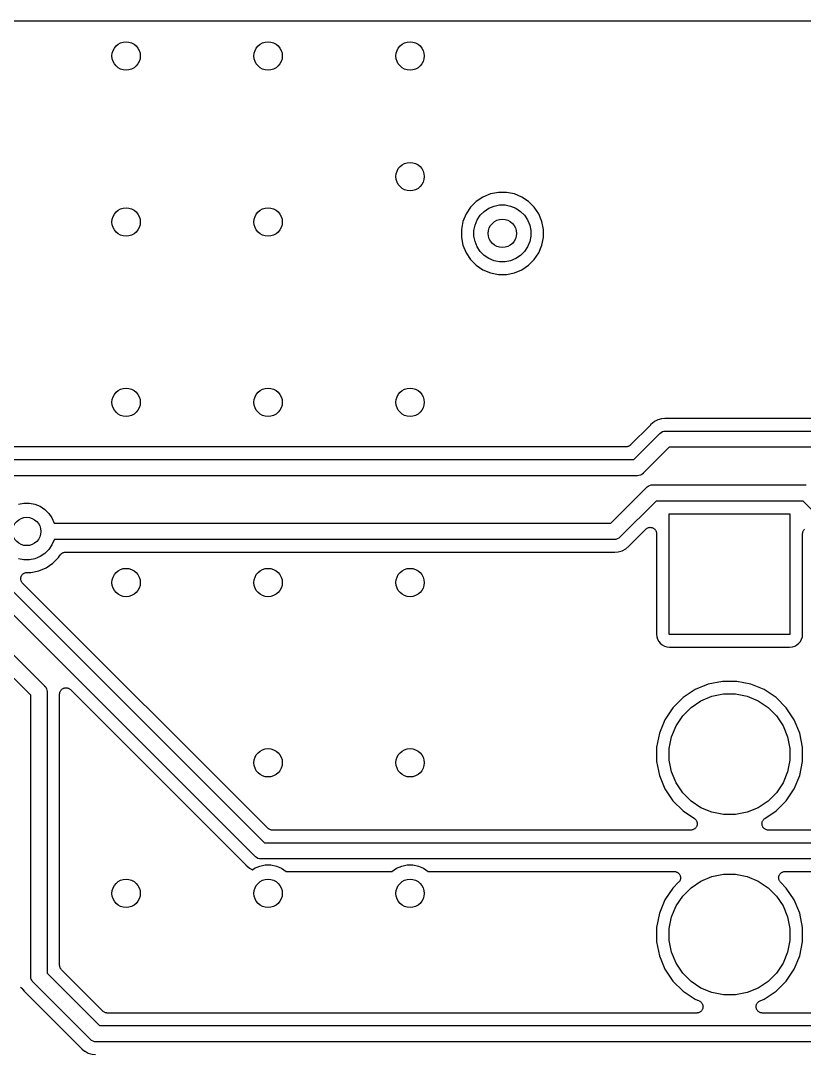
# Model space of a CAD drawing. Extents: x 1.98 to 5.9, y -3.93 to -1.98.
# Drawn here: x 2.442 to 2.876, y -2.55 to -1.976 of the extents above; entities that cross this region are included whole.
import ezdxf

# ---------------------------------------------------------------- set-up
doc = ezdxf.new("R2010")
doc.units = 0
doc.header["$MEASUREMENT"] = 0
doc.layers.add('BLACK', color=7, linetype='CONTINUOUS')

msp = doc.modelspace()

# ---------------------------------------------------------------- linework, layer by layer
at = {"layer": 'BLACK', "linetype": 'CONTINUOUS'}
for p, q in [((2.27122, -1.97649), (5.89403, -1.97649)), ((2.69789, -2.07433), (2.69416, -2.07682)), ((2.70203, -2.07261), (2.69789, -2.07433)), ((2.70642, -2.07174), (2.70203, -2.07261)), ((2.7109, -2.07174), (2.70642, -2.07174)), ((2.7153, -2.07261), (2.7109, -2.07174)), ((2.71944, -2.07433), (2.7153, -2.07261)), ((2.72316, -2.07682), (2.71944, -2.07433)), ((2.69099, -2.07999), (2.6885, -2.08371)), ((2.69416, -2.07682), (2.69099, -2.07999)), ((2.69862, -2.08226), (2.7012, -2.08053)), ((2.7012, -2.08053), (2.70407, -2.07935)), ((2.70407, -2.07935), (2.70711, -2.07874)), ((2.70711, -2.07874), (2.71021, -2.07874)), ((2.71021, -2.07874), (2.71325, -2.07935)), ((2.71325, -2.07935), (2.71612, -2.08053)), ((2.71612, -2.08053), (2.7187, -2.08226)), ((2.72633, -2.07999), (2.72316, -2.07682)), ((2.72882, -2.08371), (2.72633, -2.07999)), ((2.6885, -2.08371), (2.68679, -2.08785)), ((2.69352, -2.08989), (2.69471, -2.08703)), ((2.69471, -2.08703), (2.69643, -2.08445)), ((2.69643, -2.08445), (2.69862, -2.08226)), ((2.7187, -2.08226), (2.72089, -2.08445)), ((2.72089, -2.08445), (2.72262, -2.08703)), ((2.72262, -2.08703), (2.7238, -2.08989)), ((2.73054, -2.08785), (2.72882, -2.08371)), ((2.68679, -2.08785), (2.68591, -2.09225)), ((2.68591, -2.09225), (2.68591, -2.09673)), ((2.69291, -2.09294), (2.69352, -2.08989)), ((2.69291, -2.09604), (2.69291, -2.09294)), ((2.7238, -2.08989), (2.72441, -2.09294)), ((2.72441, -2.09294), (2.72441, -2.09604)), ((2.73141, -2.09225), (2.73054, -2.08785)), ((2.73141, -2.09673), (2.73141, -2.09225)), ((2.68591, -2.09673), (2.68679, -2.10112)), ((2.69352, -2.09908), (2.69291, -2.09604)), ((2.72441, -2.09604), (2.7238, -2.09908)), ((2.73054, -2.10112), (2.73141, -2.09673)), ((2.68679, -2.10112), (2.6885, -2.10526)), ((2.69471, -2.10195), (2.69352, -2.09908)), ((2.69643, -2.10453), (2.69471, -2.10195)), ((2.72262, -2.10195), (2.72089, -2.10453)), ((2.7238, -2.09908), (2.72262, -2.10195)), ((2.72882, -2.10526), (2.73054, -2.10112)), ((2.6885, -2.10526), (2.69099, -2.10899)), ((2.69099, -2.10899), (2.69416, -2.11216)), ((2.69862, -2.10672), (2.69643, -2.10453)), ((2.7012, -2.10844), (2.69862, -2.10672)), ((2.70407, -2.10963), (2.7012, -2.10844)), ((2.70711, -2.11024), (2.70407, -2.10963)), ((2.71325, -2.10963), (2.71021, -2.11024)), ((2.71612, -2.10844), (2.71325, -2.10963)), ((2.7187, -2.10672), (2.71612, -2.10844)), ((2.72089, -2.10453), (2.7187, -2.10672)), ((2.72316, -2.11216), (2.72633, -2.10899)), ((2.72633, -2.10899), (2.72882, -2.10526)), ((2.69416, -2.11216), (2.69789, -2.11465)), ((2.69789, -2.11465), (2.70203, -2.11636)), ((2.71021, -2.11024), (2.70711, -2.11024)), ((2.7153, -2.11636), (2.71944, -2.11465)), ((2.71944, -2.11465), (2.72316, -2.11216)), ((2.70203, -2.11636), (2.70642, -2.11724)), ((2.70642, -2.11724), (2.7109, -2.11724)), ((2.7109, -2.11724), (2.7153, -2.11636)), ((2.79054, -2.20105), (2.77971, -2.21188)), ((2.79063, -2.20094), (2.79054, -2.20105)), ((2.79074, -2.20083), (2.79063, -2.20094)), ((2.79077, -2.2008), (2.79074, -2.20083)), ((2.79102, -2.20049), (2.79077, -2.2008)), ((2.79275, -2.19907), (2.79102, -2.20049)), ((2.79277, -2.19905), (2.79275, -2.19907)), ((2.79275, -2.19907), (2.79275, -2.19907)), ((2.79338, -2.19873), (2.79277, -2.19905)), ((2.79477, -2.19799), (2.79338, -2.19873)), ((2.79338, -2.19873), (2.79338, -2.19873)), ((2.79694, -2.19733), (2.79477, -2.19799)), ((2.79879, -2.19714), (2.79694, -2.19733)), ((2.7988, -2.19714), (2.79879, -2.19714)), ((2.79919, -2.19711), (2.7988, -2.19714)), ((2.79958, -2.19714), (2.79919, -2.19711)), ((2.79973, -2.19714), (2.79958, -2.19714)), ((2.79988, -2.19716), (2.79973, -2.19714)), ((2.79993, -2.19716), (2.79988, -2.19716)), ((3.24729, -2.19716), (2.79993, -2.19716)), ((2.78158, -2.21991), (2.79585, -2.20564)), ((2.79585, -2.20564), (2.79599, -2.20546)), ((2.79599, -2.20546), (2.79668, -2.2049)), ((2.79668, -2.2049), (2.79746, -2.20448)), ((2.79746, -2.20448), (2.79818, -2.20427)), ((2.79818, -2.20427), (2.79831, -2.20423)), ((2.79831, -2.20423), (2.7984, -2.20422)), ((2.7984, -2.20422), (2.79897, -2.20416)), ((2.79897, -2.20416), (2.79919, -2.20414)), ((2.79897, -2.20416), (2.79897, -2.20416)), ((2.79919, -2.20414), (2.79941, -2.20416)), ((2.79941, -2.20416), (3.24781, -2.20416)), ((2.77723, -2.21291), (2.39556, -2.21291)), ((2.77755, -2.21288), (2.77723, -2.21291)), ((2.77787, -2.21285), (2.77755, -2.21288)), ((2.77789, -2.21284), (2.77787, -2.21285)), ((2.77791, -2.21284), (2.77789, -2.21284)), ((2.77822, -2.21275), (2.77791, -2.21284)), ((2.77853, -2.21266), (2.77822, -2.21275)), ((2.77855, -2.21265), (2.77853, -2.21266)), ((2.77856, -2.21265), (2.77855, -2.21265)), ((2.77885, -2.21249), (2.77856, -2.21265)), ((2.77914, -2.21234), (2.77885, -2.21249)), ((2.77915, -2.21233), (2.77914, -2.21234)), ((2.77917, -2.21232), (2.77915, -2.21233)), ((2.77942, -2.21212), (2.77917, -2.21232)), ((2.77967, -2.21192), (2.77942, -2.21212)), ((2.7797, -2.21189), (2.77967, -2.21192)), ((2.77971, -2.21188), (2.7797, -2.21189)), ((2.7797, -2.21189), (2.7797, -2.21189)), ((2.7797, -2.21189), (2.7797, -2.21189)), ((2.80106, -2.21316), (2.78678, -2.22744)), ((3.24617, -2.21316), (2.80106, -2.21316)), ((2.38918, -2.21991), (2.78158, -2.21991)), ((2.78322, -2.22891), (2.38918, -2.22891)), ((2.78344, -2.22893), (2.78322, -2.22891)), ((2.78366, -2.22891), (2.78344, -2.22893)), ((2.78433, -2.22884), (2.78366, -2.22891)), ((2.78366, -2.22891), (2.78366, -2.22891)), ((2.78517, -2.22859), (2.78433, -2.22884)), ((2.78596, -2.22817), (2.78517, -2.22859)), ((2.78664, -2.22761), (2.78596, -2.22817)), ((2.78678, -2.22744), (2.78664, -2.22761)), ((2.76877, -2.25534), (2.78864, -2.23547)), ((2.78864, -2.23547), (2.78878, -2.2353)), ((2.78878, -2.2353), (2.78896, -2.23516)), ((2.78896, -2.23516), (2.78947, -2.23474)), ((2.78896, -2.23516), (2.78896, -2.23516)), ((2.78947, -2.23474), (2.79025, -2.23432)), ((2.79025, -2.23432), (2.7911, -2.23407)), ((2.7911, -2.23407), (2.79176, -2.234)), ((2.79176, -2.234), (2.79198, -2.23398)), ((2.79176, -2.234), (2.79176, -2.234)), ((2.79198, -2.23398), (2.7922, -2.234)), ((2.7922, -2.234), (2.87709, -2.234)), ((2.44029, -2.2447), (2.44333, -2.24409)), ((2.44333, -2.24409), (2.44643, -2.24409)), ((2.44643, -2.24409), (2.44948, -2.2447)), ((2.44948, -2.2447), (2.45234, -2.24589)), ((2.45234, -2.24589), (2.45492, -2.24761)), ((2.45492, -2.24761), (2.45711, -2.2498)), ((2.79385, -2.243), (2.77398, -2.26287)), ((2.87545, -2.243), (2.79385, -2.243)), ((2.93075, -2.2983), (2.87545, -2.243)), ((2.45711, -2.2498), (2.45884, -2.25238)), ((2.45884, -2.25238), (2.46002, -2.25525)), ((2.80118, -2.31693), (2.80118, -2.25)), ((2.80118, -2.25), (2.86811, -2.25)), ((2.86811, -2.25), (2.86811, -2.31693)), ((2.46002, -2.25525), (2.46004, -2.25534)), ((2.46004, -2.25534), (2.76877, -2.25534)), ((2.77929, -2.26745), (2.78816, -2.25859)), ((2.78816, -2.25859), (2.78818, -2.25856)), ((2.78818, -2.25856), (2.78819, -2.25855)), ((2.78818, -2.25856), (2.78818, -2.25856)), ((2.78818, -2.25856), (2.78818, -2.25856)), ((2.78819, -2.25855), (2.78845, -2.25835)), ((2.78845, -2.25835), (2.78871, -2.25814)), ((2.78871, -2.25814), (2.78872, -2.25813)), ((2.78872, -2.25813), (2.78902, -2.25798)), ((2.78872, -2.25813), (2.78872, -2.25813)), ((2.78902, -2.25798), (2.78932, -2.25782)), ((2.78932, -2.25782), (2.78933, -2.25782)), ((2.78933, -2.25781), (2.78965, -2.25772)), ((2.78933, -2.25782), (2.78933, -2.25781)), ((2.78965, -2.25772), (2.78997, -2.25763)), ((2.78997, -2.25763), (2.78998, -2.25763)), ((2.78998, -2.25763), (2.78999, -2.25762)), ((2.78999, -2.25762), (2.79032, -2.25759)), ((2.79032, -2.25759), (2.79065, -2.25756)), ((2.79065, -2.25756), (2.79066, -2.25756)), ((2.79066, -2.25756), (2.79067, -2.25756)), ((2.79067, -2.25756), (2.791, -2.2576)), ((2.791, -2.2576), (2.79133, -2.25764)), ((2.79133, -2.25764), (2.79134, -2.25764)), ((2.79134, -2.25764), (2.79135, -2.25764)), ((2.79135, -2.25764), (2.79166, -2.25774)), ((2.79166, -2.25774), (2.79199, -2.25784)), ((2.79199, -2.25784), (2.79199, -2.25784)), ((2.79199, -2.25784), (2.792, -2.25784)), ((2.792, -2.25784), (2.79229, -2.258)), ((2.79229, -2.258), (2.79259, -2.25816)), ((2.79259, -2.25816), (2.79259, -2.25817)), ((2.79259, -2.25817), (2.7926, -2.25817)), ((2.7926, -2.25817), (2.79285, -2.25838)), ((2.79285, -2.25838), (2.79311, -2.2586)), ((2.79311, -2.2586), (2.79312, -2.2586)), ((2.79312, -2.2586), (2.79312, -2.25861)), ((2.79312, -2.25861), (2.79333, -2.25886)), ((2.79333, -2.25886), (2.79355, -2.25913)), ((2.79355, -2.25913), (2.79355, -2.25913)), ((2.79355, -2.25913), (2.79355, -2.25914)), ((2.79355, -2.25914), (2.79371, -2.25943)), ((2.87561, -2.25938), (2.87577, -2.2591)), ((2.87577, -2.25909), (2.87599, -2.25883)), ((2.87577, -2.2591), (2.87577, -2.25909)), ((2.87577, -2.25909), (2.87577, -2.25909)), ((2.87599, -2.25883), (2.8762, -2.25857)), ((2.40434, -2.26018), (2.57667, -2.43251)), ((2.46002, -2.26444), (2.45884, -2.2673)), ((2.46004, -2.26434), (2.46002, -2.26444)), ((2.77042, -2.26434), (2.46004, -2.26434)), ((2.77064, -2.26436), (2.77042, -2.26434)), ((2.77086, -2.26434), (2.77064, -2.26436)), ((2.77152, -2.26428), (2.77086, -2.26434)), ((2.77086, -2.26434), (2.77086, -2.26434)), ((2.77237, -2.26402), (2.77152, -2.26428)), ((2.77315, -2.2636), (2.77237, -2.26402)), ((2.77384, -2.26304), (2.77315, -2.2636)), ((2.77398, -2.26287), (2.77384, -2.26304)), ((2.79371, -2.25943), (2.79387, -2.25973)), ((2.79387, -2.25973), (2.79387, -2.25974)), ((2.79387, -2.25974), (2.79387, -2.25974)), ((2.79387, -2.25974), (2.79396, -2.26005)), ((2.79396, -2.26005), (2.79406, -2.26038)), ((2.79406, -2.26038), (2.79406, -2.26039)), ((2.79406, -2.26039), (2.79407, -2.2604)), ((2.79407, -2.2604), (2.7941, -2.26072)), ((2.7941, -2.26072), (2.79413, -2.26106)), ((2.79413, -2.26106), (2.79413, -2.31676)), ((2.87516, -2.26101), (2.8752, -2.26068)), ((2.87516, -2.26103), (2.87516, -2.26101)), ((2.87516, -2.26106), (2.87516, -2.26103)), ((2.87516, -2.26103), (2.87516, -2.26103)), ((2.87516, -2.26103), (2.87516, -2.26103)), ((2.87516, -2.31676), (2.87516, -2.26106)), ((2.8752, -2.26068), (2.87523, -2.26035)), ((2.87523, -2.26035), (2.87524, -2.26034)), ((2.87524, -2.26034), (2.87534, -2.26002)), ((2.87524, -2.26034), (2.87524, -2.26034)), ((2.87534, -2.26002), (2.87544, -2.2597)), ((2.87544, -2.25969), (2.87561, -2.25938)), ((2.87544, -2.2597), (2.87544, -2.25969)), ((2.87544, -2.25969), (2.87544, -2.25969)), ((2.57146, -2.44003), (2.39914, -2.26771)), ((2.45711, -2.26988), (2.45492, -2.27207)), ((2.45884, -2.2673), (2.45711, -2.26988)), ((2.77289, -2.27118), (2.77506, -2.27052)), ((2.77506, -2.27052), (2.77706, -2.26945)), ((2.77706, -2.26945), (2.77881, -2.26801)), ((2.77881, -2.26801), (2.77906, -2.26771)), ((2.77906, -2.26771), (2.77909, -2.26767)), ((2.77909, -2.26767), (2.7792, -2.26757)), ((2.7792, -2.26757), (2.77929, -2.26745)), ((2.44333, -2.27559), (2.44029, -2.27499)), ((2.44643, -2.27559), (2.44333, -2.27559)), ((2.44948, -2.27499), (2.44643, -2.27559)), ((2.45234, -2.2738), (2.44948, -2.27499)), ((2.45492, -2.27207), (2.45234, -2.2738)), ((2.45938, -2.27751), (2.46255, -2.27434)), ((2.46255, -2.27434), (2.46352, -2.2729)), ((2.46352, -2.2729), (2.46353, -2.27289)), ((2.46353, -2.27288), (2.46354, -2.27286)), ((2.46353, -2.27289), (2.46353, -2.27288)), ((2.46353, -2.27289), (2.46353, -2.27289)), ((2.46354, -2.27286), (2.46375, -2.27261)), ((2.46375, -2.27261), (2.46396, -2.27236)), ((2.46396, -2.27236), (2.46397, -2.27235)), ((2.46397, -2.27235), (2.46399, -2.27234)), ((2.46399, -2.27234), (2.46424, -2.27214)), ((2.46424, -2.27214), (2.46449, -2.27193)), ((2.46449, -2.27193), (2.46451, -2.27192)), ((2.46451, -2.27192), (2.46452, -2.27191)), ((2.46452, -2.27191), (2.46481, -2.27176)), ((2.46481, -2.27176), (2.46509, -2.27161)), ((2.46509, -2.27161), (2.46511, -2.2716)), ((2.46511, -2.2716), (2.46512, -2.27159)), ((2.46512, -2.27159), (2.46544, -2.2715)), ((2.46544, -2.2715), (2.46575, -2.27141)), ((2.46575, -2.27141), (2.46576, -2.27141)), ((2.46576, -2.27141), (2.46578, -2.2714)), ((2.46578, -2.2714), (2.4661, -2.27137)), ((2.4661, -2.27137), (2.46643, -2.27134)), ((2.46643, -2.27134), (2.7699, -2.27134)), ((2.7699, -2.27134), (2.76995, -2.27134)), ((2.76995, -2.27134), (2.7701, -2.27136)), ((2.7701, -2.27136), (2.77025, -2.27136)), ((2.77025, -2.27136), (2.77064, -2.2714)), ((2.77064, -2.2714), (2.77103, -2.27136)), ((2.77103, -2.27136), (2.77289, -2.27118)), ((2.77103, -2.27136), (2.77103, -2.27136)), ((2.44712, -2.28259), (2.45152, -2.28172)), ((2.45152, -2.28172), (2.45566, -2.28)), ((2.45566, -2.28), (2.45938, -2.27751)), ((2.4416, -2.28605), (2.44164, -2.28572)), ((2.4416, -2.28606), (2.4416, -2.28605)), ((2.4416, -2.28607), (2.4416, -2.28606)), ((2.44163, -2.28639), (2.4416, -2.28607)), ((2.44166, -2.28673), (2.44163, -2.28639)), ((2.44164, -2.28572), (2.44167, -2.28539)), ((2.44166, -2.28674), (2.44166, -2.28673)), ((2.44166, -2.28675), (2.44166, -2.28674)), ((2.44175, -2.28707), (2.44166, -2.28675)), ((2.44167, -2.28537), (2.44177, -2.28506)), ((2.44167, -2.28538), (2.44167, -2.28537)), ((2.44167, -2.28539), (2.44167, -2.28538)), ((2.44185, -2.28739), (2.44175, -2.28707)), ((2.44177, -2.28506), (2.44187, -2.28473)), ((2.44185, -2.2874), (2.44185, -2.28739)), ((2.44201, -2.2877), (2.44185, -2.2874)), ((2.44185, -2.2874), (2.44185, -2.2874)), ((2.44187, -2.28473), (2.44188, -2.28473)), ((2.44188, -2.28472), (2.44204, -2.28442)), ((2.44188, -2.28473), (2.44188, -2.28472)), ((2.44216, -2.288), (2.44201, -2.2877)), ((2.44204, -2.28442), (2.4422, -2.28413)), ((2.4422, -2.28412), (2.44242, -2.28387)), ((2.4422, -2.28413), (2.4422, -2.28412)), ((2.4422, -2.28413), (2.4422, -2.28413)), ((2.44242, -2.28387), (2.44263, -2.28361)), ((2.44263, -2.28361), (2.44264, -2.2836)), ((2.44264, -2.2836), (2.4429, -2.28339)), ((2.44264, -2.2836), (2.44264, -2.2836)), ((2.4429, -2.28339), (2.44316, -2.28318)), ((2.44316, -2.28318), (2.44317, -2.28317)), ((2.44317, -2.28317), (2.44347, -2.28301)), ((2.44317, -2.28317), (2.44317, -2.28317)), ((2.44347, -2.28301), (2.44377, -2.28285)), ((2.44377, -2.28285), (2.44377, -2.28285)), ((2.44377, -2.28285), (2.44378, -2.28285)), ((2.44378, -2.28285), (2.4441, -2.28275)), ((2.4441, -2.28275), (2.44442, -2.28266)), ((2.44442, -2.28266), (2.44443, -2.28266)), ((2.44443, -2.28265), (2.44476, -2.28262)), ((2.44443, -2.28266), (2.44443, -2.28265)), ((2.44476, -2.28262), (2.4451, -2.28259)), ((2.4451, -2.28259), (2.44712, -2.28259)), ((2.44217, -2.288), (2.44216, -2.288)), ((2.44217, -2.28801), (2.44217, -2.288)), ((2.44238, -2.28827), (2.44217, -2.28801)), ((2.44259, -2.28853), (2.44238, -2.28827)), ((2.4426, -2.28854), (2.44259, -2.28853)), ((2.44262, -2.28857), (2.4426, -2.28854)), ((2.4426, -2.28854), (2.4426, -2.28854)), ((2.4426, -2.28854), (2.4426, -2.28854)), ((2.57854, -2.42448), (2.44262, -2.28857)), ((2.41339, -2.30418), (2.45467, -2.34546)), ((2.44714, -2.35067), (2.40977, -2.31329)), ((2.79413, -2.31676), (2.79428, -2.3183)), ((2.79428, -2.3183), (2.79468, -2.31962)), ((2.79468, -2.31962), (2.79533, -2.32084)), ((2.79533, -2.32084), (2.79621, -2.3219)), ((2.79621, -2.3219), (2.79727, -2.32278)), ((2.86811, -2.31693), (2.80118, -2.31693)), ((2.87202, -2.32278), (2.87308, -2.3219)), ((2.87308, -2.3219), (2.87396, -2.32084)), ((2.87396, -2.32084), (2.87461, -2.31962)), ((2.87461, -2.31962), (2.87501, -2.3183)), ((2.87501, -2.3183), (2.87516, -2.31676)), ((2.79727, -2.32278), (2.79849, -2.32343)), ((2.79849, -2.32343), (2.79981, -2.32383)), ((2.79981, -2.32383), (2.80135, -2.32398)), ((2.80135, -2.32398), (2.86794, -2.32398)), ((2.86794, -2.32398), (2.86948, -2.32383)), ((2.86948, -2.32383), (2.8708, -2.32343)), ((2.8708, -2.32343), (2.87202, -2.32278)), ((2.82284, -2.34456), (2.81548, -2.34761)), ((2.83066, -2.343), (2.82284, -2.34456)), ((2.83863, -2.343), (2.83066, -2.343)), ((2.84645, -2.34456), (2.83863, -2.343)), ((2.85381, -2.34761), (2.84645, -2.34456)), ((2.44714, -2.50654), (2.44714, -2.35067)), ((2.45467, -2.34546), (2.45484, -2.34561)), ((2.45484, -2.34561), (2.45498, -2.34578)), ((2.45498, -2.34578), (2.45498, -2.34578)), ((2.45498, -2.34578), (2.45508, -2.3459)), ((2.45508, -2.3459), (2.4554, -2.34629)), ((2.4554, -2.34629), (2.45582, -2.34707)), ((2.45582, -2.34707), (2.45608, -2.34792)), ((2.45608, -2.34792), (2.45614, -2.34858)), ((2.45614, -2.34858), (2.45614, -2.34858)), ((2.45614, -2.34858), (2.45616, -2.3488)), ((2.45616, -2.3488), (2.45614, -2.34902)), ((2.45614, -2.34902), (2.45614, -2.50489)), ((2.46314, -2.35001), (2.46318, -2.34968)), ((2.46314, -2.35002), (2.46314, -2.35001)), ((2.46314, -2.35006), (2.46314, -2.35002)), ((2.46314, -2.35002), (2.46314, -2.35002)), ((2.46314, -2.35002), (2.46314, -2.35002)), ((2.46314, -2.50055), (2.46314, -2.35006)), ((2.46318, -2.34968), (2.46321, -2.34934)), ((2.46321, -2.34934), (2.46322, -2.34934)), ((2.46322, -2.34933), (2.46332, -2.34901)), ((2.46322, -2.34934), (2.46322, -2.34933)), ((2.46332, -2.34901), (2.46342, -2.34869)), ((2.46342, -2.34868), (2.46359, -2.34838)), ((2.46342, -2.34869), (2.46342, -2.34868)), ((2.46342, -2.34869), (2.46342, -2.34869)), ((2.46359, -2.34838), (2.46375, -2.34809)), ((2.46375, -2.34808), (2.46397, -2.34782)), ((2.46375, -2.34809), (2.46375, -2.34808)), ((2.46375, -2.34809), (2.46375, -2.34809)), ((2.46397, -2.34782), (2.46418, -2.34757)), ((2.46418, -2.34757), (2.46419, -2.34756)), ((2.46419, -2.34756), (2.46445, -2.34735)), ((2.46419, -2.34756), (2.46419, -2.34756)), ((2.46445, -2.34735), (2.46471, -2.34714)), ((2.46471, -2.34714), (2.46472, -2.34713)), ((2.46472, -2.34713), (2.46502, -2.34697)), ((2.46472, -2.34713), (2.46472, -2.34713)), ((2.46502, -2.34697), (2.46532, -2.34682)), ((2.46532, -2.34682), (2.46533, -2.34681)), ((2.46532, -2.34682), (2.46532, -2.34682)), ((2.46533, -2.34681), (2.46565, -2.34672)), ((2.46565, -2.34672), (2.46597, -2.34662)), ((2.46597, -2.34662), (2.46598, -2.34662)), ((2.46598, -2.34662), (2.46632, -2.34659)), ((2.46598, -2.34662), (2.46598, -2.34662)), ((2.46632, -2.34659), (2.46665, -2.34656)), ((2.46665, -2.34656), (2.46666, -2.34656)), ((2.46666, -2.34656), (2.46667, -2.34656)), ((2.46667, -2.34656), (2.46699, -2.34659)), ((2.46699, -2.34659), (2.46733, -2.34663)), ((2.46733, -2.34663), (2.46734, -2.34663)), ((2.46734, -2.34663), (2.46734, -2.34663)), ((2.46734, -2.34663), (2.46766, -2.34673)), ((2.46766, -2.34673), (2.46799, -2.34683)), ((2.46799, -2.34683), (2.46799, -2.34683)), ((2.46799, -2.34683), (2.468, -2.34683)), ((2.468, -2.34683), (2.46829, -2.34699)), ((2.46829, -2.34699), (2.46859, -2.34715)), ((2.46859, -2.34715), (2.46859, -2.34715)), ((2.46859, -2.34715), (2.4686, -2.34716)), ((2.4686, -2.34716), (2.46885, -2.34737)), ((2.46885, -2.34737), (2.46912, -2.34758)), ((2.46912, -2.34758), (2.56615, -2.44462)), ((2.81548, -2.34761), (2.80885, -2.35203)), ((2.82488, -2.35129), (2.83135, -2.35)), ((2.83135, -2.35), (2.83794, -2.35)), ((2.83794, -2.35), (2.84441, -2.35129)), ((2.86044, -2.35203), (2.85381, -2.34761)), ((2.80885, -2.35203), (2.80321, -2.35767)), ((2.81331, -2.35747), (2.81879, -2.35381)), ((2.81879, -2.35381), (2.82488, -2.35129)), ((2.84441, -2.35129), (2.8505, -2.35381)), ((2.8505, -2.35381), (2.85598, -2.35747)), ((2.86608, -2.35767), (2.86044, -2.35203)), ((2.80321, -2.35767), (2.79879, -2.3643)), ((2.80499, -2.36761), (2.80865, -2.36213)), ((2.80865, -2.36213), (2.81331, -2.35747)), ((2.85598, -2.35747), (2.86064, -2.36213)), ((2.86064, -2.36213), (2.8643, -2.36761)), ((2.86868, -2.36156), (2.86608, -2.35767)), ((2.8705, -2.3643), (2.86868, -2.36156)), ((2.86868, -2.36156), (2.86868, -2.36156)), ((2.79879, -2.3643), (2.79574, -2.37166)), ((2.80247, -2.3737), (2.80499, -2.36761)), ((2.8643, -2.36761), (2.86682, -2.3737)), ((2.87356, -2.37166), (2.8705, -2.3643)), ((2.79574, -2.37166), (2.79418, -2.37948)), ((2.80118, -2.38017), (2.80247, -2.3737)), ((2.86682, -2.3737), (2.86811, -2.38017)), ((2.87511, -2.37948), (2.87356, -2.37166)), ((2.79418, -2.37948), (2.79418, -2.38745)), ((2.87511, -2.38745), (2.87511, -2.37948)), ((2.80118, -2.38676), (2.80118, -2.38017)), ((2.86811, -2.38017), (2.86811, -2.38676)), ((2.79418, -2.38745), (2.79574, -2.39527)), ((2.80247, -2.39323), (2.80118, -2.38676)), ((2.86811, -2.38676), (2.86682, -2.39323)), ((2.87356, -2.39527), (2.87511, -2.38745)), ((2.79574, -2.39527), (2.79879, -2.40263)), ((2.80499, -2.39932), (2.80247, -2.39323)), ((2.86682, -2.39323), (2.8643, -2.39932)), ((2.8705, -2.40263), (2.87356, -2.39527)), ((2.79879, -2.40263), (2.80321, -2.40926)), ((2.80865, -2.4048), (2.80499, -2.39932)), ((2.8643, -2.39932), (2.86064, -2.4048)), ((2.86608, -2.40926), (2.8705, -2.40263)), ((2.81331, -2.40946), (2.80865, -2.4048)), ((2.86064, -2.4048), (2.85598, -2.40946)), ((2.80321, -2.40926), (2.80885, -2.4149)), ((2.81879, -2.41312), (2.81331, -2.40946)), ((2.82488, -2.41564), (2.81879, -2.41312)), ((2.8505, -2.41312), (2.84441, -2.41564)), ((2.85598, -2.40946), (2.8505, -2.41312)), ((2.86044, -2.4149), (2.86608, -2.40926)), ((2.80885, -2.4149), (2.81514, -2.4191)), ((2.81514, -2.4191), (2.81517, -2.41912)), ((2.81517, -2.41912), (2.81517, -2.41912)), ((2.81517, -2.41912), (2.81517, -2.41912)), ((2.81517, -2.41912), (2.81518, -2.41913)), ((2.81518, -2.41913), (2.81543, -2.41934)), ((2.81543, -2.41934), (2.8157, -2.41956)), ((2.8157, -2.41956), (2.8157, -2.41956)), ((2.8157, -2.41956), (2.8157, -2.41957)), ((2.8157, -2.41957), (2.81591, -2.41982)), ((2.81591, -2.41982), (2.81612, -2.42009)), ((2.83135, -2.41693), (2.82488, -2.41564)), ((2.83794, -2.41693), (2.83135, -2.41693)), ((2.84441, -2.41564), (2.83794, -2.41693)), ((2.85319, -2.42005), (2.85341, -2.41979)), ((2.85341, -2.41979), (2.85362, -2.41953)), ((2.85362, -2.41953), (2.85363, -2.41953)), ((2.85363, -2.41952), (2.85389, -2.41931)), ((2.85363, -2.41953), (2.85363, -2.41952)), ((2.85389, -2.41931), (2.85415, -2.4191)), ((2.85415, -2.4191), (2.86044, -2.4149)), ((2.57879, -2.42469), (2.57854, -2.42448)), ((2.57904, -2.4249), (2.57879, -2.42469)), ((2.57906, -2.4249), (2.57904, -2.4249)), ((2.57907, -2.42492), (2.57906, -2.4249)), ((2.57935, -2.42507), (2.57907, -2.42492)), ((2.57964, -2.42522), (2.57935, -2.42507)), ((2.57966, -2.42523), (2.57964, -2.42522)), ((2.57967, -2.42524), (2.57966, -2.42523)), ((2.57998, -2.42533), (2.57967, -2.42524)), ((2.58029, -2.42543), (2.57998, -2.42533)), ((2.58031, -2.42543), (2.58029, -2.42543)), ((2.58032, -2.42544), (2.58031, -2.42543)), ((2.58065, -2.42547), (2.58032, -2.42544)), ((2.58097, -2.42551), (2.58065, -2.42547)), ((2.581, -2.42551), (2.58097, -2.42551)), ((2.58102, -2.42551), (2.581, -2.42551)), ((2.581, -2.42551), (2.581, -2.42551)), ((2.581, -2.42551), (2.581, -2.42551)), ((2.8132, -2.42551), (2.58102, -2.42551)), ((2.81353, -2.42548), (2.8132, -2.42551)), ((2.81387, -2.42544), (2.81353, -2.42548)), ((2.81388, -2.42544), (2.81387, -2.42544)), ((2.81387, -2.42544), (2.81387, -2.42544)), ((2.8142, -2.42534), (2.81388, -2.42544)), ((2.81452, -2.42525), (2.8142, -2.42534)), ((2.81453, -2.42524), (2.81452, -2.42525)), ((2.81452, -2.42525), (2.81452, -2.42525)), ((2.81483, -2.42508), (2.81453, -2.42524)), ((2.81512, -2.42493), (2.81483, -2.42508)), ((2.81513, -2.42493), (2.81512, -2.42493)), ((2.81541, -2.4247), (2.81513, -2.42492)), ((2.81513, -2.42492), (2.81513, -2.42493)), ((2.81566, -2.4245), (2.81541, -2.4247)), ((2.81588, -2.42423), (2.81566, -2.42449)), ((2.81566, -2.42449), (2.81566, -2.42449)), ((2.81566, -2.42449), (2.81566, -2.4245)), ((2.81609, -2.42397), (2.81588, -2.42423)), ((2.8161, -2.42397), (2.81609, -2.42397)), ((2.81609, -2.42397), (2.81609, -2.42397)), ((2.81626, -2.42367), (2.8161, -2.42397)), ((2.81612, -2.42009), (2.81613, -2.4201)), ((2.81613, -2.4201), (2.81613, -2.4201)), ((2.81613, -2.4201), (2.81629, -2.4204)), ((2.81642, -2.42337), (2.81626, -2.42367)), ((2.81629, -2.4204), (2.81644, -2.4207)), ((2.81652, -2.42304), (2.81642, -2.42336)), ((2.81642, -2.42336), (2.81642, -2.42337)), ((2.81642, -2.42337), (2.81642, -2.42337)), ((2.81644, -2.4207), (2.81644, -2.4207)), ((2.81644, -2.4207), (2.81644, -2.42071)), ((2.81644, -2.42071), (2.81654, -2.42104)), ((2.81662, -2.42272), (2.81652, -2.42304)), ((2.81654, -2.42104), (2.81663, -2.42135)), ((2.81666, -2.42236), (2.81662, -2.42271)), ((2.81662, -2.42271), (2.81662, -2.42272)), ((2.81662, -2.42272), (2.81662, -2.42272)), ((2.81663, -2.42135), (2.81663, -2.42136)), ((2.81663, -2.42136), (2.81664, -2.42136)), ((2.81664, -2.42136), (2.81666, -2.42169)), ((2.81666, -2.42169), (2.8167, -2.42203)), ((2.8167, -2.42204), (2.81666, -2.42236)), ((2.8167, -2.42203), (2.8167, -2.42204)), ((2.8167, -2.42204), (2.8167, -2.42204)), ((2.8526, -2.42198), (2.85263, -2.42164)), ((2.8526, -2.42199), (2.8526, -2.42198)), ((2.85263, -2.42233), (2.8526, -2.42199)), ((2.8526, -2.42199), (2.8526, -2.42199)), ((2.85263, -2.42164), (2.85267, -2.42131)), ((2.85266, -2.42266), (2.85263, -2.42233)), ((2.85266, -2.42267), (2.85266, -2.42266)), ((2.85276, -2.423), (2.85266, -2.42267)), ((2.85266, -2.42267), (2.85266, -2.42267)), ((2.85267, -2.4213), (2.85276, -2.42099)), ((2.85267, -2.42131), (2.85267, -2.4213)), ((2.85267, -2.42131), (2.85267, -2.42131)), ((2.85276, -2.42099), (2.85287, -2.42066)), ((2.85285, -2.42332), (2.85276, -2.423)), ((2.85285, -2.42333), (2.85285, -2.42332)), ((2.85285, -2.42332), (2.85285, -2.42332)), ((2.85301, -2.42363), (2.85285, -2.42333)), ((2.85287, -2.42065), (2.85303, -2.42036)), ((2.85287, -2.42066), (2.85287, -2.42065)), ((2.85287, -2.42066), (2.85287, -2.42066)), ((2.85317, -2.42392), (2.85301, -2.42363)), ((2.85303, -2.42036), (2.85319, -2.42006)), ((2.85317, -2.42393), (2.85317, -2.42392)), ((2.85338, -2.42419), (2.85317, -2.42393)), ((2.85317, -2.42393), (2.85317, -2.42393)), ((2.85319, -2.42006), (2.85319, -2.42005)), ((2.85319, -2.42005), (2.85319, -2.42005)), ((2.85359, -2.42446), (2.85338, -2.42419)), ((2.8536, -2.42446), (2.85359, -2.42446)), ((2.85385, -2.42467), (2.8536, -2.42446)), ((2.8536, -2.42446), (2.8536, -2.42446)), ((2.85412, -2.4249), (2.85385, -2.42467)), ((2.85413, -2.4249), (2.85412, -2.4249)), ((2.85412, -2.4249), (2.85412, -2.4249)), ((2.85442, -2.42506), (2.85413, -2.4249)), ((2.85472, -2.42522), (2.85442, -2.42506)), ((2.85472, -2.42523), (2.85472, -2.42522)), ((2.85473, -2.42523), (2.85472, -2.42523)), ((2.85505, -2.42533), (2.85473, -2.42523)), ((2.85537, -2.42543), (2.85505, -2.42533)), ((2.85538, -2.42543), (2.85537, -2.42543)), ((2.85537, -2.42543), (2.85537, -2.42543)), ((2.85573, -2.42547), (2.85538, -2.42543)), ((2.85605, -2.42551), (2.85573, -2.42547)), ((2.85606, -2.42551), (2.85605, -2.42551)), ((2.8561, -2.42551), (2.85606, -2.42551)), ((2.85606, -2.42551), (2.85606, -2.42551)), ((2.85606, -2.42551), (2.85606, -2.42551)), ((3.35247, -2.42551), (2.8561, -2.42551)), ((2.57667, -2.43251), (3.35885, -2.43251)), ((2.57161, -2.44021), (2.57146, -2.44003)), ((2.57178, -2.44035), (2.57161, -2.44021)), ((2.57182, -2.44038), (2.57178, -2.44035)), ((2.57178, -2.44035), (2.57178, -2.44035)), ((2.57229, -2.44077), (2.57182, -2.44038)), ((2.57307, -2.44119), (2.57229, -2.44077)), ((2.57392, -2.44144), (2.57307, -2.44119)), ((2.57458, -2.44151), (2.57392, -2.44144)), ((2.5748, -2.44153), (2.57458, -2.44151)), ((2.57458, -2.44151), (2.57458, -2.44151)), ((2.57502, -2.44151), (2.5748, -2.44153)), ((3.35885, -2.44151), (2.57502, -2.44151)), ((2.56615, -2.44462), (2.56618, -2.44465)), ((2.56618, -2.44465), (2.56628, -2.44477)), ((2.56628, -2.44477), (2.56638, -2.44487)), ((2.56638, -2.44487), (2.56663, -2.44518)), ((2.56663, -2.44518), (2.56694, -2.44543)), ((2.56694, -2.44543), (2.56694, -2.44543)), ((2.56694, -2.44543), (2.56838, -2.44662)), ((2.56838, -2.44662), (2.57004, -2.4475)), ((2.57004, -2.4475), (2.57128, -2.44667)), ((2.57128, -2.44667), (2.57415, -2.44549)), ((2.57415, -2.44549), (2.57719, -2.44488)), ((2.57719, -2.44488), (2.58029, -2.44488)), ((2.58029, -2.44488), (2.58333, -2.44549)), ((2.58333, -2.44549), (2.5862, -2.44667)), ((2.5862, -2.44667), (2.58878, -2.4484)), ((2.58878, -2.4484), (2.58889, -2.44851)), ((2.58889, -2.44851), (2.64733, -2.44851)), ((2.64733, -2.44851), (2.64744, -2.4484)), ((2.64744, -2.4484), (2.65002, -2.44667)), ((2.65002, -2.44667), (2.65289, -2.44549)), ((2.65289, -2.44549), (2.65593, -2.44488)), ((2.65593, -2.44488), (2.65903, -2.44488)), ((2.65903, -2.44488), (2.66207, -2.44549)), ((2.66207, -2.44549), (2.66494, -2.44667)), ((2.66494, -2.44667), (2.66752, -2.4484)), ((2.66752, -2.4484), (2.66763, -2.44851)), ((2.66763, -2.44851), (2.80393, -2.44851)), ((2.80393, -2.44851), (2.80396, -2.44851)), ((2.80396, -2.44851), (2.80396, -2.44851)), ((2.80396, -2.44851), (2.80396, -2.44851)), ((2.80396, -2.44851), (2.80398, -2.44851)), ((2.80398, -2.44851), (2.8043, -2.44854)), ((2.86503, -2.44854), (2.86536, -2.44851)), ((2.86536, -2.44851), (3.35247, -2.44851)), ((2.8043, -2.44854), (2.80464, -2.44858)), ((2.80464, -2.44858), (2.80465, -2.44858)), ((2.80465, -2.44858), (2.80465, -2.44858)), ((2.80465, -2.44858), (2.80497, -2.44868)), ((2.80497, -2.44868), (2.80529, -2.44879)), ((2.80529, -2.44879), (2.8053, -2.44879)), ((2.8053, -2.44879), (2.80531, -2.44879)), ((2.80531, -2.44879), (2.8056, -2.44895)), ((2.8056, -2.44895), (2.80589, -2.44911)), ((2.80589, -2.44911), (2.8059, -2.44912)), ((2.8059, -2.44912), (2.8059, -2.44912)), ((2.8059, -2.44912), (2.80616, -2.44934)), ((2.80616, -2.44934), (2.80642, -2.44955)), ((2.80662, -2.45422), (2.8064, -2.45448)), ((2.80642, -2.44955), (2.80642, -2.44956)), ((2.80642, -2.44956), (2.80643, -2.44956)), ((2.80643, -2.44956), (2.80663, -2.44981)), ((2.80683, -2.45397), (2.80662, -2.45422)), ((2.80663, -2.44981), (2.80685, -2.45008)), ((2.80684, -2.45395), (2.80683, -2.45396)), ((2.80683, -2.45396), (2.80683, -2.45397)), ((2.807, -2.45365), (2.80684, -2.45395)), ((2.80685, -2.45008), (2.80685, -2.45009)), ((2.80685, -2.45009), (2.80686, -2.45009)), ((2.80686, -2.45009), (2.80701, -2.45038)), ((2.80715, -2.45336), (2.807, -2.45365)), ((2.80701, -2.45038), (2.80717, -2.45069)), ((2.80716, -2.45336), (2.80715, -2.45336)), ((2.80726, -2.45303), (2.80716, -2.45335)), ((2.80716, -2.45335), (2.80716, -2.45336)), ((2.80717, -2.45069), (2.80717, -2.45069)), ((2.80717, -2.45069), (2.80717, -2.4507)), ((2.80717, -2.4507), (2.80727, -2.45102)), ((2.80736, -2.45271), (2.80726, -2.45303)), ((2.80727, -2.45102), (2.80736, -2.45134)), ((2.80736, -2.45134), (2.80736, -2.45135)), ((2.80736, -2.45135), (2.80737, -2.45135)), ((2.80739, -2.45236), (2.80736, -2.4527)), ((2.80736, -2.4527), (2.80736, -2.45271)), ((2.80736, -2.45271), (2.80736, -2.45271)), ((2.80737, -2.45135), (2.8074, -2.45169)), ((2.80743, -2.45203), (2.80739, -2.45236)), ((2.8074, -2.45169), (2.80743, -2.45202)), ((2.80743, -2.45202), (2.80743, -2.45203)), ((2.80743, -2.45203), (2.80743, -2.45203)), ((2.81331, -2.45747), (2.81879, -2.45381)), ((2.81879, -2.45381), (2.82488, -2.45129)), ((2.82488, -2.45129), (2.83135, -2.45)), ((2.83135, -2.45), (2.83794, -2.45)), ((2.83794, -2.45), (2.84441, -2.45129)), ((2.84441, -2.45129), (2.8505, -2.45381)), ((2.8505, -2.45381), (2.85598, -2.45747)), ((2.86186, -2.45197), (2.8619, -2.45164)), ((2.86186, -2.45198), (2.86186, -2.45197)), ((2.86189, -2.45231), (2.86186, -2.45198)), ((2.86186, -2.45198), (2.86186, -2.45198)), ((2.86192, -2.45265), (2.86189, -2.45231)), ((2.8619, -2.45164), (2.86194, -2.4513)), ((2.86193, -2.45266), (2.86192, -2.45265)), ((2.86202, -2.45298), (2.86193, -2.45266)), ((2.86193, -2.45266), (2.86193, -2.45266)), ((2.86194, -2.45129), (2.86204, -2.45097)), ((2.86194, -2.4513), (2.86194, -2.45129)), ((2.86194, -2.4513), (2.86194, -2.4513)), ((2.86211, -2.45331), (2.86202, -2.45298)), ((2.86204, -2.45097), (2.86214, -2.45065)), ((2.86212, -2.45331), (2.86211, -2.45331)), ((2.86212, -2.45332), (2.86212, -2.45331)), ((2.86228, -2.45362), (2.86212, -2.45332)), ((2.86214, -2.45064), (2.86231, -2.45034)), ((2.86214, -2.45065), (2.86214, -2.45064)), ((2.86214, -2.45065), (2.86214, -2.45065)), ((2.86243, -2.45391), (2.86228, -2.45362)), ((2.86231, -2.45034), (2.86246, -2.45005)), ((2.86243, -2.45392), (2.86243, -2.45391)), ((2.86244, -2.45392), (2.86243, -2.45392)), ((2.86265, -2.45419), (2.86244, -2.45392)), ((2.86246, -2.45005), (2.86247, -2.45005)), ((2.86247, -2.45004), (2.86268, -2.44979)), ((2.86247, -2.45005), (2.86247, -2.45004)), ((2.86286, -2.45445), (2.86265, -2.45419)), ((2.86268, -2.44979), (2.8629, -2.44952)), ((2.8629, -2.44952), (2.8629, -2.44952)), ((2.8629, -2.44952), (2.86291, -2.44952)), ((2.86291, -2.44952), (2.86316, -2.44931)), ((2.86316, -2.44931), (2.86343, -2.44909)), ((2.86343, -2.44909), (2.86343, -2.44909)), ((2.86343, -2.44909), (2.86344, -2.44909)), ((2.86344, -2.44909), (2.86373, -2.44893)), ((2.86373, -2.44893), (2.86403, -2.44877)), ((2.86403, -2.44877), (2.86404, -2.44877)), ((2.86404, -2.44877), (2.86436, -2.44867)), ((2.86404, -2.44877), (2.86404, -2.44877)), ((2.86436, -2.44867), (2.86468, -2.44857)), ((2.86468, -2.44857), (2.86469, -2.44857)), ((2.86469, -2.44857), (2.8647, -2.44857)), ((2.8647, -2.44857), (2.86503, -2.44854)), ((2.80321, -2.45767), (2.79879, -2.4643)), ((2.8064, -2.45448), (2.80321, -2.45767)), ((2.80865, -2.46213), (2.81331, -2.45747)), ((2.85598, -2.45747), (2.86064, -2.46213)), ((2.86286, -2.45446), (2.86286, -2.45445)), ((2.86289, -2.45448), (2.86286, -2.45446)), ((2.86286, -2.45446), (2.86286, -2.45446)), ((2.86286, -2.45446), (2.86286, -2.45446)), ((2.86608, -2.45767), (2.86289, -2.45448)), ((2.8705, -2.4643), (2.86608, -2.45767)), ((2.79879, -2.4643), (2.79574, -2.47166)), ((2.80499, -2.46761), (2.80865, -2.46213)), ((2.86064, -2.46213), (2.8643, -2.46761)), ((2.87356, -2.47166), (2.8705, -2.4643)), ((2.80247, -2.4737), (2.80499, -2.46761)), ((2.8643, -2.46761), (2.86682, -2.4737)), ((2.79574, -2.47166), (2.79418, -2.47948)), ((2.80118, -2.48017), (2.80247, -2.4737)), ((2.86682, -2.4737), (2.86811, -2.48017)), ((2.87511, -2.47948), (2.87356, -2.47166)), ((2.79418, -2.47948), (2.79418, -2.48745)), ((2.80118, -2.48676), (2.80118, -2.48017)), ((2.86811, -2.48017), (2.86811, -2.48676)), ((2.87511, -2.48745), (2.87511, -2.47948)), ((2.79418, -2.48745), (2.79574, -2.49527)), ((2.80247, -2.49323), (2.80118, -2.48676)), ((2.86811, -2.48676), (2.86682, -2.49323)), ((2.87356, -2.49527), (2.87511, -2.48745)), ((2.80499, -2.49932), (2.80247, -2.49323)), ((2.86682, -2.49323), (2.8643, -2.49932)), ((2.79574, -2.49527), (2.79879, -2.50263)), ((2.80865, -2.5048), (2.80499, -2.49932)), ((2.8643, -2.49932), (2.86064, -2.5048)), ((2.8705, -2.50263), (2.87356, -2.49527)), ((2.45614, -2.50489), (2.48525, -2.534)), ((2.46317, -2.50087), (2.46314, -2.50055)), ((2.4632, -2.50119), (2.46317, -2.50087)), ((2.46321, -2.50121), (2.4632, -2.50119)), ((2.46321, -2.50123), (2.46321, -2.50121)), ((2.4633, -2.50153), (2.46321, -2.50123)), ((2.46339, -2.50185), (2.4633, -2.50153)), ((2.4634, -2.50186), (2.46339, -2.50185)), ((2.4634, -2.50188), (2.4634, -2.50186)), ((2.46356, -2.50217), (2.4634, -2.50188)), ((2.46371, -2.50245), (2.46356, -2.50217)), ((2.46372, -2.50247), (2.46371, -2.50245)), ((2.46373, -2.50248), (2.46372, -2.50247)), ((2.46393, -2.50274), (2.46373, -2.50248)), ((2.46413, -2.50299), (2.46393, -2.50274)), ((2.46416, -2.50301), (2.46413, -2.50299)), ((2.46417, -2.50302), (2.46416, -2.50301)), ((2.46416, -2.50301), (2.46416, -2.50301)), ((2.46416, -2.50301), (2.46416, -2.50301)), ((2.48712, -2.52597), (2.46417, -2.50302)), ((2.79879, -2.50263), (2.80321, -2.50926)), ((2.81331, -2.50946), (2.80865, -2.5048)), ((2.86064, -2.5048), (2.85598, -2.50946)), ((2.86608, -2.50926), (2.8705, -2.50263)), ((2.44712, -2.50676), (2.44714, -2.50654)), ((2.44721, -2.50764), (2.44712, -2.50676)), ((2.44744, -2.5084), (2.44721, -2.50764)), ((2.44746, -2.50849), (2.44744, -2.5084)), ((2.44788, -2.50927), (2.44746, -2.50849)), ((2.44798, -2.5094), (2.44788, -2.50927)), ((2.4483, -2.50978), (2.44798, -2.5094)), ((2.44844, -2.50996), (2.4483, -2.50978)), ((2.4483, -2.50978), (2.4483, -2.50978)), ((2.44862, -2.5101), (2.44844, -2.50996)), ((2.48004, -2.54153), (2.44862, -2.5101)), ((2.80321, -2.50926), (2.80885, -2.5149)), ((2.81879, -2.51312), (2.81331, -2.50946)), ((2.85598, -2.50946), (2.8505, -2.51312)), ((2.86044, -2.5149), (2.86608, -2.50926)), ((2.44148, -2.51268), (2.44162, -2.51278)), ((2.44162, -2.51278), (2.44174, -2.5129)), ((2.44174, -2.5129), (2.44188, -2.51301)), ((2.44188, -2.51301), (2.44198, -2.51314)), ((2.44198, -2.51314), (2.4421, -2.51326)), ((2.4421, -2.51326), (2.44273, -2.51403)), ((2.44273, -2.51403), (2.44273, -2.51403)), ((2.44273, -2.51403), (2.44347, -2.51493)), ((2.44347, -2.51493), (2.44378, -2.51518)), ((2.44378, -2.51518), (2.44381, -2.51521)), ((2.44381, -2.51521), (2.44392, -2.51532)), ((2.44392, -2.51532), (2.44403, -2.51541)), ((2.44403, -2.51541), (2.47473, -2.54611)), ((2.80885, -2.5149), (2.81548, -2.51932)), ((2.82488, -2.51564), (2.81879, -2.51312)), ((2.83135, -2.51693), (2.82488, -2.51564)), ((2.83794, -2.51693), (2.83135, -2.51693)), ((2.84441, -2.51564), (2.83794, -2.51693)), ((2.8505, -2.51312), (2.84441, -2.51564)), ((2.85381, -2.51932), (2.86044, -2.5149)), ((2.81548, -2.51932), (2.81775, -2.52027)), ((2.81775, -2.52027), (2.81779, -2.52028)), ((2.81779, -2.52028), (2.81779, -2.52028)), ((2.81779, -2.52028), (2.8178, -2.52029)), ((2.8178, -2.52029), (2.81809, -2.52045)), ((2.81809, -2.52045), (2.81839, -2.52061)), ((2.81839, -2.52061), (2.81839, -2.52061)), ((2.81839, -2.52061), (2.8184, -2.52062)), ((2.8184, -2.52062), (2.81864, -2.52082)), ((2.81864, -2.52082), (2.81892, -2.52105)), ((2.81892, -2.52105), (2.81892, -2.52105)), ((2.81892, -2.52105), (2.81892, -2.52106)), ((2.81892, -2.52106), (2.81913, -2.52132)), ((2.81913, -2.52132), (2.81934, -2.52158)), ((2.81934, -2.52158), (2.81934, -2.52159)), ((2.81934, -2.52159), (2.81935, -2.52159)), ((2.81935, -2.52159), (2.81951, -2.5219)), ((2.81951, -2.5219), (2.81966, -2.52219)), ((2.81966, -2.52219), (2.81966, -2.52219)), ((2.81966, -2.52219), (2.81966, -2.52219)), ((2.81966, -2.52219), (2.81976, -2.52251)), ((2.81976, -2.52251), (2.81985, -2.52284)), ((2.81985, -2.52284), (2.81985, -2.52285)), ((2.81985, -2.52285), (2.81985, -2.52285)), ((2.81985, -2.52285), (2.81988, -2.52319)), ((2.84941, -2.52314), (2.84945, -2.5228)), ((2.84945, -2.5228), (2.84955, -2.52246)), ((2.84945, -2.5228), (2.84945, -2.5228)), ((2.84945, -2.5228), (2.84945, -2.5228)), ((2.84955, -2.52246), (2.84965, -2.52215)), ((2.84965, -2.52214), (2.8498, -2.52186)), ((2.84965, -2.52215), (2.84965, -2.52214)), ((2.84965, -2.52215), (2.84965, -2.52215)), ((2.8498, -2.52186), (2.84997, -2.52155)), ((2.84997, -2.52154), (2.85019, -2.52128)), ((2.84997, -2.52155), (2.84997, -2.52154)), ((2.84997, -2.52155), (2.84997, -2.52155)), ((2.85019, -2.52128), (2.85041, -2.52102)), ((2.85041, -2.52102), (2.85068, -2.52079)), ((2.85041, -2.52102), (2.85041, -2.52102)), ((2.85041, -2.52102), (2.85041, -2.52102)), ((2.85068, -2.52079), (2.85093, -2.52059)), ((2.85093, -2.52059), (2.85094, -2.52059)), ((2.85094, -2.52058), (2.85124, -2.52043)), ((2.85094, -2.52059), (2.85094, -2.52058)), ((2.85124, -2.52043), (2.85154, -2.52027)), ((2.85154, -2.52027), (2.85381, -2.51932)), ((2.48737, -2.52618), (2.48712, -2.52597)), ((2.48762, -2.52639), (2.48737, -2.52618)), ((2.48763, -2.5264), (2.48762, -2.52639)), ((2.48765, -2.52641), (2.48763, -2.5264)), ((2.48793, -2.52656), (2.48765, -2.52641)), ((2.48822, -2.52672), (2.48793, -2.52656)), ((2.48823, -2.52672), (2.48822, -2.52672)), ((2.48825, -2.52673), (2.48823, -2.52672)), ((2.48856, -2.52683), (2.48825, -2.52673)), ((2.48887, -2.52692), (2.48856, -2.52683)), ((2.48889, -2.52693), (2.48887, -2.52692)), ((2.4889, -2.52693), (2.48889, -2.52693)), ((2.48923, -2.52696), (2.4889, -2.52693)), ((2.48955, -2.527), (2.48923, -2.52696)), ((2.48958, -2.527), (2.48955, -2.527)), ((2.4896, -2.527), (2.48958, -2.527)), ((2.48958, -2.527), (2.48958, -2.527)), ((2.48958, -2.527), (2.48958, -2.527)), ((2.81641, -2.527), (2.4896, -2.527)), ((2.81675, -2.52697), (2.81641, -2.527)), ((2.81709, -2.52693), (2.81675, -2.52697)), ((2.81741, -2.52684), (2.81709, -2.52693)), ((2.81709, -2.52693), (2.81709, -2.52693)), ((2.81709, -2.52693), (2.81709, -2.52693)), ((2.81774, -2.52674), (2.81741, -2.52684)), ((2.81775, -2.52674), (2.81774, -2.52674)), ((2.81806, -2.52657), (2.81775, -2.52674)), ((2.81775, -2.52674), (2.81775, -2.52674)), ((2.81835, -2.52642), (2.81806, -2.52657)), ((2.81862, -2.52619), (2.81835, -2.52642)), ((2.81835, -2.52642), (2.81835, -2.52642)), ((2.81835, -2.52642), (2.81835, -2.52642)), ((2.81888, -2.52599), (2.81862, -2.52619)), ((2.8191, -2.52572), (2.81888, -2.52598)), ((2.81888, -2.52598), (2.81888, -2.52599)), ((2.81888, -2.52599), (2.81888, -2.52599)), ((2.81931, -2.52546), (2.8191, -2.52572)), ((2.81932, -2.52546), (2.81931, -2.52546)), ((2.81931, -2.52546), (2.81931, -2.52546)), ((2.81948, -2.52516), (2.81932, -2.52546)), ((2.81964, -2.52486), (2.81948, -2.52516)), ((2.81974, -2.52453), (2.81964, -2.52486)), ((2.81964, -2.52486), (2.81964, -2.52486)), ((2.81964, -2.52486), (2.81964, -2.52486)), ((2.81984, -2.52421), (2.81974, -2.52453)), ((2.81988, -2.52387), (2.81984, -2.5242)), ((2.81984, -2.5242), (2.81984, -2.52421)), ((2.81984, -2.52421), (2.81984, -2.52421)), ((2.81988, -2.52319), (2.81991, -2.52352)), ((2.81991, -2.52353), (2.81988, -2.52387)), ((2.81991, -2.52352), (2.81991, -2.52353)), ((2.81991, -2.52353), (2.81991, -2.52353)), ((2.84938, -2.52348), (2.84941, -2.52314)), ((2.84941, -2.52382), (2.84938, -2.52348)), ((2.84938, -2.52348), (2.84938, -2.52348)), ((2.84938, -2.52348), (2.84938, -2.52348)), ((2.84944, -2.52416), (2.84941, -2.52382)), ((2.84954, -2.52448), (2.84944, -2.52416)), ((2.84944, -2.52416), (2.84944, -2.52416)), ((2.84944, -2.52416), (2.84944, -2.52416)), ((2.84963, -2.52481), (2.84954, -2.52448)), ((2.84963, -2.52482), (2.84963, -2.52481)), ((2.84963, -2.52481), (2.84963, -2.52481)), ((2.84979, -2.52512), (2.84963, -2.52482)), ((2.84995, -2.52542), (2.84979, -2.52512)), ((2.85016, -2.52568), (2.84995, -2.52542)), ((2.84995, -2.52542), (2.84995, -2.52542)), ((2.84995, -2.52542), (2.84995, -2.52542)), ((2.85038, -2.52595), (2.85016, -2.52568)), ((2.85063, -2.52616), (2.85038, -2.52595)), ((2.85038, -2.52595), (2.85038, -2.52595)), ((2.85038, -2.52595), (2.85038, -2.52595)), ((2.8509, -2.52639), (2.85063, -2.52616)), ((2.8512, -2.52655), (2.8509, -2.52639)), ((2.8509, -2.52639), (2.8509, -2.52639)), ((2.8509, -2.52639), (2.8509, -2.52639)), ((2.8515, -2.52672), (2.8512, -2.52655)), ((2.85184, -2.52683), (2.8515, -2.52672)), ((2.8515, -2.52672), (2.8515, -2.52672)), ((2.8515, -2.52672), (2.8515, -2.52672)), ((2.85215, -2.52692), (2.85184, -2.52683)), ((2.8525, -2.52696), (2.85215, -2.52692)), ((2.85215, -2.52692), (2.85215, -2.52692)), ((2.85215, -2.52692), (2.85215, -2.52692)), ((2.85283, -2.527), (2.8525, -2.52696)), ((2.85288, -2.527), (2.85283, -2.527)), ((2.85283, -2.527), (2.85283, -2.527)), ((2.85283, -2.527), (2.85283, -2.527)), ((2.85283, -2.527), (2.85283, -2.527)), ((3.43166, -2.527), (2.85288, -2.527)), ((2.48525, -2.534), (3.43601, -2.534)), ((2.48018, -2.5417), (2.48004, -2.54153)), ((2.48087, -2.54226), (2.48018, -2.5417)), ((2.48165, -2.54268), (2.48087, -2.54226)), ((2.4825, -2.54293), (2.48165, -2.54268)), ((2.48316, -2.543), (2.4825, -2.54293)), ((2.48338, -2.54302), (2.48316, -2.543)), ((2.48316, -2.543), (2.48316, -2.543)), ((2.4836, -2.543), (2.48338, -2.54302)), ((3.43766, -2.543), (2.4836, -2.543)), ((2.47473, -2.54611), (2.47476, -2.54615)), ((2.47476, -2.54615), (2.47486, -2.54626)), ((2.47486, -2.54626), (2.47496, -2.54637)), ((2.47496, -2.54637), (2.47521, -2.54667)), ((2.47521, -2.54667), (2.47552, -2.54692)), ((2.47552, -2.54692), (2.47552, -2.54692)), ((2.47552, -2.54692), (2.47696, -2.54811)), ((2.47696, -2.54811), (2.47722, -2.54825)), ((2.47722, -2.54825), (2.47722, -2.54825)), ((2.47722, -2.54825), (2.47896, -2.54918)), ((2.47896, -2.54918), (2.48113, -2.54983)), ((2.48113, -2.54983), (2.48299, -2.55002))]:
    msp.add_line(p, q, dxfattribs=at)
at = {"layer": 'BLACK'}
for centre in [(2.5, -1.99606), (2.57874, -1.99606), (2.65748, -1.99606), (2.65748, -2.06299), (2.5, -2.08819), (2.57874, -2.08819), (2.70866, -2.09449), (2.5, -2.18819), (2.57874, -2.18819), (2.65748, -2.18819), (2.44488, -2.25984), (2.5, -2.28819), (2.57874, -2.28819), (2.65748, -2.28819), (2.57874, -2.38819), (2.65748, -2.38819), (2.5, -2.46063), (2.57874, -2.46063), (2.65748, -2.46063)]:
    msp.add_circle(centre, 0.00787, dxfattribs=at)

doc.saveas('drawing.dxf')
